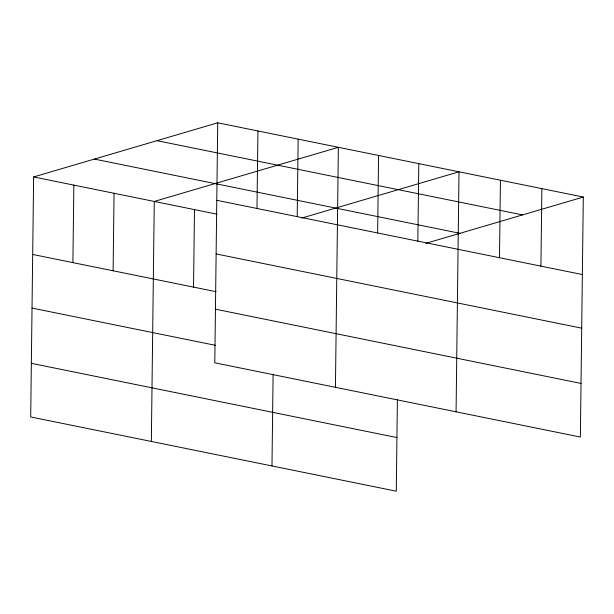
<?xml version="1.0" encoding="UTF-8"?>
<svg xmlns="http://www.w3.org/2000/svg" width="614" height="614" viewBox="0 0 614 614"><rect width="100%" height="100%" fill="white"/><g stroke="black" fill="none" stroke-linecap="round" stroke-linejoin="round"><path stroke-width="0.92" d="M217.724 122.808L214.793 362.813L580.368 437.053L583.3 197.04L217.724 122.808L33.632 176.947L30.7 416.96L396.276 491.192L397.396 399.461M72.897 262.623L73.849 185.113M113.114 270.789L114.058 193.28M151.343 441.458L154.275 201.446L338.368 147.306L335.436 387.311M193.54 287.122L194.484 209.612M256.99 208.476L257.941 130.974M271.979 465.957L273.1 374.225M297.207 216.642L298.151 139.14M377.633 232.975L378.577 155.472M417.842 241.141L418.794 163.639M456.072 411.81L459.003 171.805L301.712 218.062M499.489 257.719L500.433 180.217M540.919 266.131L541.87 188.628M426.009 243.297L583.3 197.04M156.977 140.675L522.552 214.908M94.379 159.08L459.955 233.32M216.78 200.31L582.356 274.55M33.632 176.947L216.926 214.171M216.12 253.935L581.696 328.175M32.688 254.457L215.982 291.673M215.445 309.187L581.021 383.428M32.028 308.082L215.33 345.306M31.352 363.334L396.928 437.567"/></g></svg>
